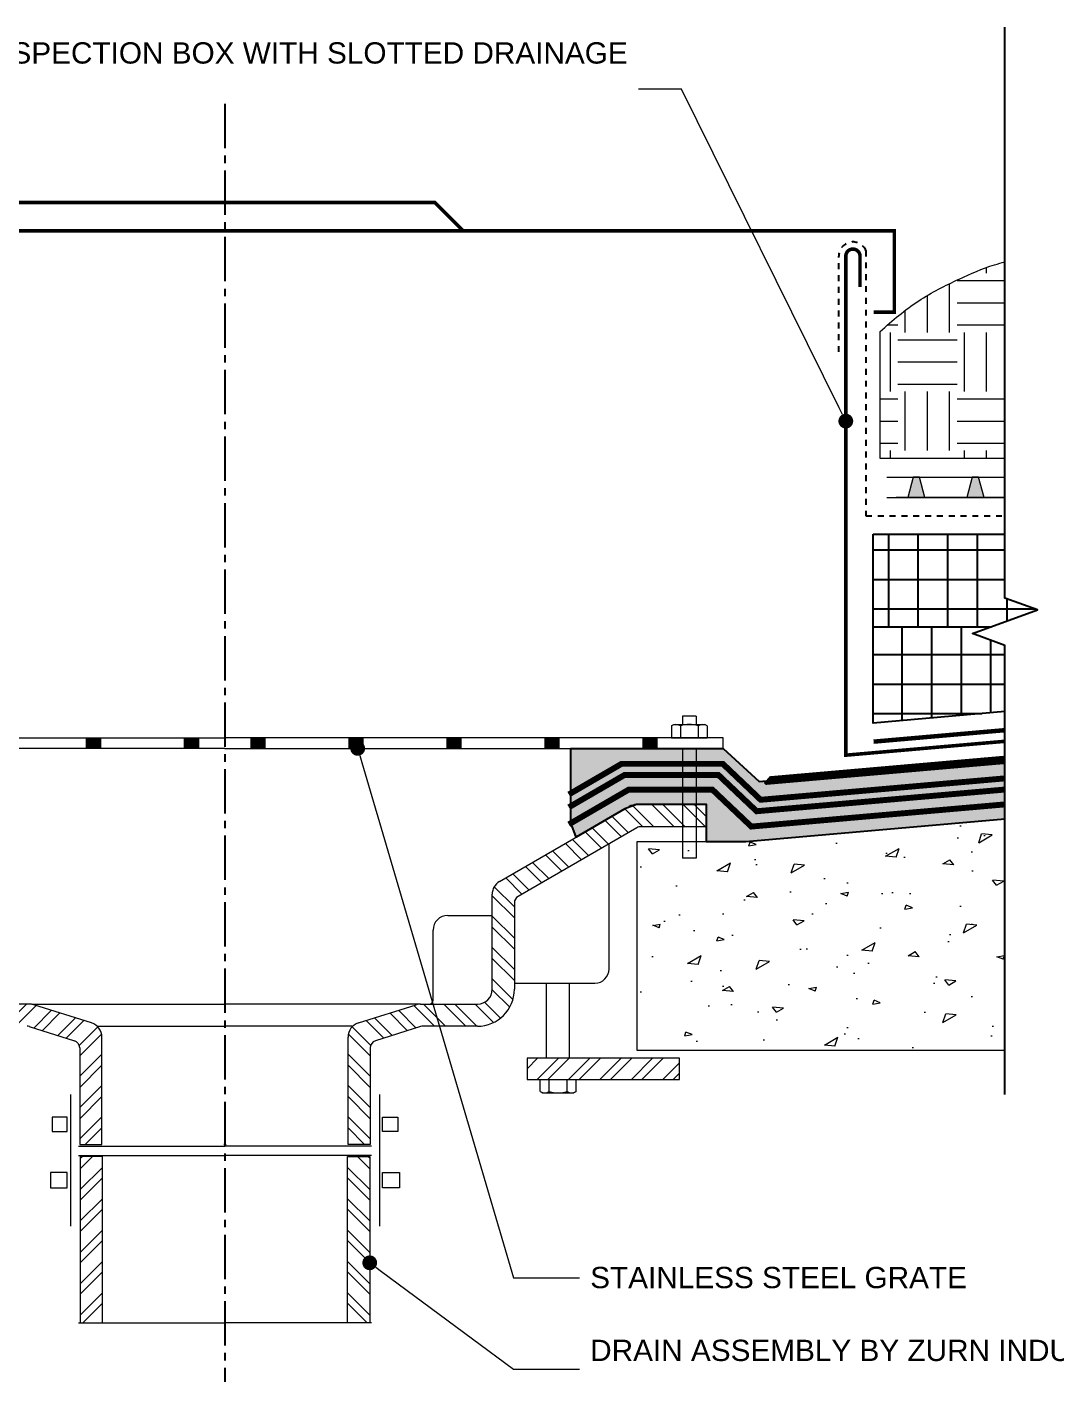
# Model space of a CAD drawing. Header units: inches. Extents: x 413.3 to 509.9, y 60.3 to 83.2.
# Drawn here: x 450.92 to 468.32, y 60.33 to 83.24 of the extents above; entities that cross this region are included whole.
import ezdxf
from ezdxf import colors
from ezdxf.entities.mleader import LeaderData, LeaderLine
from ezdxf.math import Vec2, Vec3

# ---------------------------------------------------------------- set-up
doc = ezdxf.new("R2010")
doc.units = ezdxf.units.IN
doc.header["$MEASUREMENT"] = 0
for name, pattern in [('CENTER2', [1.125, 0.75, -0.125, 0.125, -0.125]), ('Dash', [0.25, 0.125, -0.125]), ('Dashed - Dense', [0.8, 0.5, -0.3])]:
    doc.linetypes.add(name, pattern=pattern)
doc.layers.get('Defpoints').update_dxf_attribs({"color": 103})
for name, color, linetype, lineweight in [('A-DETAIL', 7, 'Continuous', 9), ('BP Drainage Mat', 191, 'Continuous', 0), ('BP Others', 190, 'Continuous', 0), ('BP Primer', 2, 'Continuous', 0), ('BP Text', 20, 'Continuous', 0), ('RAM Black Pearl Sheet', 165, 'Continuous', 0)]:
    doc.layers.add(name, color=color, linetype=linetype, lineweight=lineweight)
doc.layers.add('BP Insulation Border', color=8, linetype='Continuous')
doc.layers.add('BP Insulation Foam', color=9, linetype='Continuous')
doc.layers.add('BP Metal', color=17, linetype='Continuous', true_color=0x803345)
doc.layers.add('Protection Course', color=99, linetype='Dashed - Dense', lineweight=0, true_color=0x216123)
doc.styles.get("Standard").update_dxf_attribs({"font": 'ARIALN.TTF'})
doc.linetypes.add('ZIGZAG', pattern='A,0.0001,-0.2,[131,ltypeshp.shx,S=0.2,R=0,X=-0.2,Y=0],-0.4,[131,ltypeshp.shx,S=0.2,R=180,X=0.2,Y=0],-0.2', length=0.8001)

# ---------------------------------------------------------------- blocks, each defined once
blk = doc.blocks.new('*X22')
at = {"color": 0}
for p, q in [((17.312, 11.856), (17.106, 12.062)), ((17.312, 12.032), (17.282, 12.062)), ((17.312, 11.502), (16.938, 11.877)), ((17.312, 11.325), (16.938, 11.7)), ((17.312, 10.972), (16.938, 11.347)), ((17.312, 10.795), (16.938, 11.17)), ((17.312, 10.441), (16.938, 10.816)), ((17.312, 10.265), (16.938, 10.64)), ((17.312, 9.911), (16.938, 10.286)), ((17.312, 9.734), (16.938, 10.109)), ((17.312, 9.381), (16.938, 9.756)), ((17.267, 9.25), (16.938, 9.579))]:
    blk.add_line(p, q, dxfattribs=at)
blk = doc.blocks.new('*X21')
at = {"color": 0}
for p, q in [((35.044, 11.812), (34.68, 12.176)), ((35.387, 11.812), (35.012, 12.188)), ((35.574, 11.812), (35.199, 12.188)), ((35.917, 11.812), (35.542, 12.188)), ((35.938, 11.98), (35.73, 12.188)), ((34.496, 11.643), (34.221, 11.918)), ((34.614, 11.712), (34.34, 11.986)), ((34.857, 11.812), (34.557, 12.112)), ((34.16, 11.449), (33.885, 11.723)), ((34.278, 11.517), (34.004, 11.792)), ((33.824, 11.254), (33.549, 11.529)), ((33.943, 11.323), (33.668, 11.597)), ((33.488, 11.06), (33.214, 11.334)), ((33.607, 11.128), (33.332, 11.403)), ((32.935, 10.74), (32.661, 11.014)), ((33.152, 10.865), (32.878, 11.14)), ((33.271, 10.934), (32.996, 11.208)), ((32.688, 10.457), (32.348, 10.796)), ((32.816, 10.671), (32.542, 10.945)), ((32.688, 10.269), (32.312, 10.644)), ((32.688, 9.926), (32.312, 10.301)), ((32.688, 9.739), (32.312, 10.114)), ((32.688, 9.396), (32.312, 9.771)), ((32.688, 9.209), (32.312, 9.584)), ((32.663, 8.89), (32.312, 9.241)), ((32.608, 8.758), (32.312, 9.053)), ((31.337, 8.438), (30.986, 8.788)), ((31.525, 8.438), (31.15, 8.812)), ((31.868, 8.438), (31.493, 8.812)), ((32.055, 8.438), (31.68, 8.812)), ((32.335, 8.5), (32.023, 8.812)), ((32.45, 8.572), (32.181, 8.842)), ((30.479, 8.235), (30.18, 8.534)), ((30.622, 8.28), (30.323, 8.579)), ((30.882, 8.362), (30.583, 8.661)), ((31.025, 8.407), (30.726, 8.706)), ((30.25, 7.934), (29.88, 8.304)), ((30.258, 8.114), (29.944, 8.427)), ((30.25, 7.591), (29.875, 7.966)), ((30.25, 7.403), (29.875, 7.778)), ((30.25, 7.061), (29.875, 7.436)), ((30.25, 6.873), (29.875, 7.248)), ((30.25, 6.53), (29.875, 6.905)), ((30.155, 6.438), (29.875, 6.718))]:
    blk.add_line(p, q, dxfattribs=at)
blk = doc.blocks.new('*U27')
at = {"layer": 'BP Drainage Mat'}
h = blk.add_hatch(color=256, dxfattribs=at)
h.dxf.hatch_style = 1
h.paths.add_polyline_path([(0.5, 0.343), (0.553, 0.343), (0.645, 0), (0.5, 0), (0.355, 0), (0.447, 0.343)])
at = {"layer": 'BP Drainage Mat', "linetype": 'Continuous'}
for points in [[(1, 0.343), (0, 0.343)], [(1, 0), (0, 0)]]:
    blk.add_lwpolyline(points, dxfattribs=at)
blk.add_lwpolyline([(0.5, 0.343), (0.553, 0.343), (0.645, 0), (0.5, 0), (0.355, 0), (0.447, 0.343)], close=True, dxfattribs=at)
blk = doc.blocks.new('*U28')
at = {"layer": 'BP Drainage Mat', "color": 0, "linetype": 'ByBlock', "lineweight": -2, "transparency": 16777216}
for p in [(1663.856, 63.158), (1664.856, 63.158)]:
    blk.add_blockref('*U27', p, dxfattribs=at)
blk = doc.blocks.new('_Dot')
at = {"color": 0, "linetype": 'ByBlock', "lineweight": -2}
blk.add_line((-0.5, 0), (-1, 0), dxfattribs=at)
at = {"color": 0, "linetype": 'ByBlock', "const_width": 0.5}
blk.add_lwpolyline([(-0.25, 0, 1), (0.25, 0, 1)], format="xyb", close=True, dxfattribs=at)

msp = doc.modelspace()

# ---------------------------------------------------------------- hatches: boundary and pattern name
at = {"layer": 'A-DETAIL'}
for points in [[(452.169, 71.222), (451.929, 71.222), (451.929, 71.042), (452.169, 71.042)], [(453.826, 71.222), (453.586, 71.222), (453.586, 71.042), (453.826, 71.042)], [(454.71, 71.222), (454.95, 71.222), (454.95, 71.042), (454.71, 71.042)], [(456.367, 71.222), (456.607, 71.222), (456.607, 71.042), (456.367, 71.042)], [(458.025, 71.222), (458.265, 71.222), (458.265, 71.042), (458.025, 71.042)], [(459.682, 71.222), (459.922, 71.222), (459.922, 71.042), (459.682, 71.042)], [(461.339, 71.222), (461.579, 71.222), (461.579, 71.042), (461.339, 71.042)]]:
    msp.add_hatch(color=256, dxfattribs=at).paths.add_polyline_path(points)
h = msp.add_hatch(dxfattribs=at)
h.set_pattern_fill('ANSI32', color=256, style=0, double=1)
h.set_pattern_definition([(45, (452.616, 53.20554), (-0.265165, 0.265165), []), (45, (452.79276, 53.20554), (-0.265165, 0.265165), [])])
h.paths.add_polyline_path([(459.378, 65.802), (461.952, 65.802), (461.952, 65.442), (459.378, 65.442)])
at = {"layer": 'BP Insulation Foam'}
h = msp.add_hatch(dxfattribs=at)
h.set_pattern_fill('NET', color=256, scale=4)
h.set_pattern_definition([(0, (471.49276, 73.3994), (0, 0.5), []), (90, (471.49276, 73.3994), (-0.5, 3e-17), [])])
h.paths.add_polyline_path([(467.459, 74.663), (465.228, 74.663), (465.228, 73.1), (467.229, 73.1), (468.009, 73.384), (467.459, 73.584)])
h.paths.add_polyline_path([(475.474, 74.663), (469.181, 74.663), (469.181, 73.584), (469.73, 73.384), (468.95, 73.1), (475.474, 73.1)])
h = msp.add_hatch(dxfattribs=at)
h.set_pattern_fill('NET', color=256, scale=4)
h.set_pattern_definition([(0, (-1222.779, 72.1299), (0, 0.5), []), (90, (-1222.779, 72.1299), (-0.5, 3e-17), [])])
h.paths.add_polyline_path([(467.459, 72.784), (466.91, 72.984), (467.229, 73.1), (465.228, 73.1), (465.228, 71.469), (467.459, 71.664)])
h.paths.add_polyline_path([(475.474, 73.1), (468.95, 73.1), (468.631, 72.984), (469.181, 72.784), (469.181, 71.626), (470.382, 71.731), (473.763, 71.731), (474.013, 71.481), (475.474, 71.481)])
at = {"layer": 'BP Others'}
h = msp.add_hatch(dxfattribs=at)
h.set_pattern_fill('EARTH', color=256, scale=4, style=0, double=1)
h.set_pattern_definition([(0, (400.6466, 52.2018), (1, 1), [1, -1]), (0, (400.6466, 52.5768), (1, 1), [1, -1]), (0, (400.6466, 52.9518), (1, 1), [1, -1]), (90, (400.7716, 53.0768), (-1, 1), [1, -1]), (90, (401.1466, 53.0768), (-1, 1), [1, -1]), (90, (401.5216, 53.0768), (-1, 1), [1, -1])])
h.paths.add_polyline_path([(465.348, 75.944), (465.348, 78.093), (465.349, 78.094), (465.357, 78.101), (465.365, 78.108), (465.372, 78.114), (465.38, 78.121), (465.388, 78.128), (465.395, 78.135), (465.403, 78.141), (465.41, 78.148), (465.418, 78.155), (465.426, 78.162), (465.433, 78.168), (465.441, 78.175), (465.449, 78.182), (465.456, 78.189), (465.464, 78.195), (465.472, 78.202), (465.479, 78.209), (465.487, 78.215), (465.495, 78.222), (465.502, 78.229), (465.51, 78.235), (465.518, 78.242), (465.526, 78.249), (465.533, 78.255), (465.541, 78.262), (465.549, 78.268), (465.557, 78.275), (465.564, 78.282), (465.572, 78.288), (465.58, 78.295), (465.588, 78.301), (465.595, 78.308), (465.603, 78.314), (465.611, 78.321), (465.619, 78.327), (465.627, 78.334), (465.635, 78.34), (465.642, 78.347), (465.65, 78.353), (465.658, 78.36), (465.666, 78.366), (465.674, 78.372), (465.682, 78.379), (465.69, 78.385), (465.698, 78.391), (465.706, 78.398), (465.713, 78.404), (465.721, 78.41), (465.729, 78.417), (465.737, 78.423), (465.745, 78.429), (465.753, 78.435), (465.761, 78.442), (465.769, 78.448), (465.777, 78.454), (465.786, 78.46), (465.794, 78.466), (465.802, 78.472), (465.81, 78.478), (465.818, 78.484), (465.826, 78.491), (465.834, 78.497), (465.842, 78.503), (465.85, 78.509), (465.859, 78.515), (465.867, 78.52), (465.875, 78.526), (465.883, 78.532), (465.892, 78.538), (465.9, 78.544), (465.908, 78.55), (465.916, 78.556), (465.925, 78.561), (465.933, 78.567), (465.941, 78.573), (465.95, 78.579), (465.958, 78.584), (465.966, 78.59), (465.975, 78.596), (465.983, 78.601), (465.992, 78.607), (466, 78.612), (466.009, 78.618), (466.017, 78.624), (466.026, 78.629), (466.034, 78.634), (466.043, 78.64), (466.051, 78.645), (466.06, 78.651), (466.068, 78.656), (466.077, 78.661), (466.086, 78.667), (466.094, 78.672), (466.103, 78.677), (466.112, 78.683), (466.12, 78.688), (466.129, 78.693), (466.138, 78.698), (466.146, 78.703), (466.155, 78.708), (466.164, 78.714), (466.173, 78.719), (466.182, 78.724), (466.19, 78.729), (466.199, 78.734), (466.208, 78.739), (466.217, 78.744), (466.226, 78.749), (466.235, 78.754), (466.243, 78.759), (466.252, 78.764), (466.261, 78.768), (466.27, 78.773), (466.279, 78.778), (466.288, 78.783), (466.297, 78.788), (466.306, 78.793), (466.315, 78.797), (466.324, 78.802), (466.333, 78.807), (466.342, 78.812), (466.351, 78.816), (466.36, 78.821), (466.369, 78.826), (466.378, 78.83), (466.387, 78.835), (466.396, 78.84), (466.405, 78.844), (466.414, 78.849), (466.423, 78.854), (466.432, 78.858), (466.441, 78.863), (466.451, 78.867), (466.46, 78.872), (466.469, 78.876), (466.478, 78.881), (466.487, 78.885), (466.496, 78.89), (466.505, 78.894), (466.514, 78.899), (466.524, 78.903), (466.533, 78.908), (466.542, 78.912), (466.551, 78.917), (466.56, 78.921), (466.569, 78.925), (466.579, 78.93), (466.588, 78.934), (466.597, 78.939), (466.606, 78.943), (466.615, 78.947), (466.625, 78.952), (466.634, 78.956), (466.643, 78.96), (466.652, 78.965), (466.661, 78.969), (466.671, 78.973), (466.68, 78.978), (466.689, 78.982), (466.698, 78.986), (466.708, 78.99), (466.717, 78.995), (466.726, 78.999), (466.735, 79.003), (466.745, 79.007), (466.754, 79.012), (466.763, 79.016), (466.772, 79.02), (466.782, 79.024), (466.791, 79.029), (466.8, 79.033), (466.809, 79.037), (466.819, 79.041), (466.828, 79.045), (466.837, 79.049), (466.846, 79.053), (466.856, 79.058), (466.865, 79.062), (466.874, 79.066), (466.884, 79.07), (466.893, 79.074), (466.902, 79.078), (466.912, 79.082), (466.921, 79.086), (466.93, 79.09), (466.94, 79.094), (466.949, 79.098), (466.958, 79.102), (466.968, 79.105), (466.977, 79.109), (466.986, 79.113), (466.996, 79.117), (467.005, 79.121), (467.015, 79.125), (467.024, 79.128), (467.033, 79.132), (467.043, 79.136), (467.052, 79.14), (467.062, 79.143), (467.071, 79.147), (467.081, 79.151), (467.09, 79.154), (467.1, 79.158), (467.109, 79.161), (467.119, 79.165), (467.128, 79.168), (467.138, 79.172), (467.147, 79.175), (467.157, 79.179), (467.167, 79.182), (467.176, 79.186), (467.186, 79.189), (467.195, 79.192), (467.205, 79.196), (467.215, 79.199), (467.224, 79.202), (467.234, 79.205), (467.244, 79.208), (467.253, 79.212), (467.263, 79.215), (467.273, 79.218), (467.283, 79.221), (467.292, 79.224), (467.302, 79.227), (467.312, 79.23), (467.322, 79.233), (467.331, 79.236), (467.341, 79.238), (467.351, 79.241), (467.361, 79.244), (467.371, 79.247), (467.38, 79.25), (467.39, 79.253), (467.4, 79.255), (467.41, 79.258), (467.42, 79.261), (467.43, 79.264), (467.44, 79.267), (467.449, 79.269), (467.459, 79.272), (467.459, 75.944)])
h = msp.add_hatch(dxfattribs=at)
h.set_pattern_fill('CONCRETE', color=256, scale=3)
h.set_pattern_definition([(9.6028, (308.7941, 42.2107), (0.541903, 1.607184), [0.12861, -3.097972]), (157.953, (308.8993, 42.1681), (-0.541903, -1.607184), [0.11351, -2.734193]), (71.3671, (308.8993, 42.168), (-2.63947, 1.068933), [0.067605, -1.628478]), (9.6028, (309.8753, 41.948), (0.541903, 1.607184), [0.12861, -3.097972]), (157.953, (310.0021, 41.9694), (-0.541903, -1.607184), [0.11351, -2.734193]), (71.3671, (309.8753, 41.948), (-2.63947, 1.068933), [0.067605, -1.628478]), (29.9515, (311.2327, 42.2172), (-2.097564, 2.676116), [0.13778, -4.15939]), (128.0897, (311.2327, 42.217), (-3.72327, -2.14544), [0.10902, -3.29118]), (174.7908, (311.352, 42.286), (2.097564, -2.676116), [0.18741, -5.65757]), (29.9515, (308.7883, 43.4183), (-2.097564, 2.676116), [0.13778, -4.15939]), (128.0897, (308.7883, 43.4183), (-3.72327, -2.14544), [0.10902, -3.29118]), (174.7908, (308.9077, 43.487), (2.097564, -2.676116), [0.18741, -5.65757]), (29.9515, (311.7026, 43.8766), (-2.097564, 2.676116), [0.13778, -4.15939]), (128.0897, (311.7026, 43.8766), (-3.72327, -2.14544), [0.10902, -3.29118]), (174.7908, (311.822, 43.9454), (2.097564, -2.676116), [0.18741, -5.65757]), (29.9515, (310.3798, 42.699), (-2.097564, 2.676116), [0.13778, -4.15939]), (128.0897, (310.5664, 42.682), (-3.72327, -2.14544), [0.10902, -3.29118]), (174.7908, (310.5664, 42.6821), (2.097564, -2.676116), [0.18741, -5.65757]), (29.9515, (309.9747, 41.106), (-2.097564, 2.676116), [0.13778, -4.15939]), (128.0897, (310.1613, 41.089), (-3.72327, -2.14544), [0.10902, -3.29118]), (174.7908, (310.1613, 41.089), (2.097564, -2.676116), [0.18741, -5.65757]), (29.9515, (313.1126, 41.697), (-2.097564, 2.676116), [0.13778, -4.15939]), (128.0897, (313.299, 41.68), (-3.72327, -2.14544), [0.10902, -3.29118]), (174.7908, (313.2992, 41.68), (2.097564, -2.676116), [0.18741, -5.65757]), (29.9515, (312.328, 41.791), (1.62571, 4.82155), [0.26361, -8.33072]), (71.367, (312.5067, 41.7747), (-5.82084, 0.53068), [0.15607, -4.93218]), (174.7908, (312.5067, 41.7747), (-1.62571, -4.82155), [0.17928, -5.6657]), (29.9515, (309.383, 41.5664), (1.62571, 4.82155), [0.26361, -8.33072]), (71.367, (309.5615, 41.55), (-5.82084, 0.53068), [0.15607, -4.93218]), (174.7908, (309.5615, 41.55), (-1.62571, -4.82155), [0.17928, -5.6657]), (29.9515, (312.732, 43.3804), (1.62571, 4.82155), [0.26361, -8.33072]), (71.367, (312.9105, 43.364), (-5.82084, 0.53068), [0.15607, -4.93218]), (174.7908, (312.9105, 43.364), (-1.62571, -4.82155), [0.17928, -5.6657]), (29.9515, (309.878, 43.1334), (1.62571, 4.82155), [0.26361, -8.33072]), (71.367, (310.0564, 43.117), (-5.82084, 0.53068), [0.15607, -4.93218]), (174.7908, (310.0564, 43.117), (-1.62571, -4.82155), [0.17928, -5.6657]), (29.9515, (310.2845, 44.5408), (1.62571, 4.82155), [0.26361, -8.33072]), (71.367, (310.463, 44.5245), (-5.82084, 0.53068), [0.15607, -4.93218]), (174.7908, (310.463, 44.5245), (-1.62571, -4.82155), [0.17928, -5.6657]), (29.9515, (313.3215, 45.0074), (1.62571, 4.82155), [0.26361, -8.33072]), (71.367, (313.5, 44.991), (-5.82084, 0.53068), [0.15607, -4.93218]), (174.7908, (313.5, 44.991), (-1.62571, -4.82155), [0.17928, -5.6657]), (29.9515, (307.877, 41.0976), (1.62571, 4.82155), [0.26361, -8.33072]), (71.367, (307.877, 41.0976), (-5.82084, 0.53068), [0.15607, -4.93218]), (174.7908, (308.1054, 41.229), (-1.62571, -4.82155), [0.17928, -5.6657]), (29.9515, (308.2275, 42.6145), (1.62571, 4.82155), [0.26361, -8.33072]), (71.367, (308.2275, 42.6145), (-5.82084, 0.53068), [0.15607, -4.93218]), (174.7908, (308.456, 42.746), (-1.62571, -4.82155), [0.17928, -5.6657]), (29.9515, (308.4844, 44.1383), (1.62571, 4.82155), [0.26361, -8.33072]), (71.367, (308.4844, 44.1383), (-5.82084, 0.53068), [0.15607, -4.93218]), (174.7908, (308.713, 44.27), (-1.62571, -4.82155), [0.17928, -5.6657]), (29.9515, (310.5413, 41.4697), (1.62571, 4.82155), [0.26361, -8.33072]), (71.367, (310.541, 41.4697), (-5.82084, 0.53068), [0.15607, -4.93218]), (174.7908, (310.7697, 41.6013), (-1.62571, -4.82155), [0.17928, -5.6657]), (29.9515, (311.1328, 43.0967), (1.62571, 4.82155), [0.26361, -8.33072]), (71.367, (311.133, 43.0967), (-5.82084, 0.53068), [0.15607, -4.93218]), (174.7908, (311.361, 43.2283), (-1.62571, -4.82155), [0.17928, -5.6657]), (29.9515, (311.5817, 44.662), (1.62571, 4.82155), [0.26361, -8.33072]), (71.367, (311.582, 44.662), (-5.82084, 0.53068), [0.15607, -4.93218]), (174.7908, (311.81, 44.7935), (-1.62571, -4.82155), [0.17895, -5.66528]), (30, (310.7927, 40.9415), (-0.67868, 4.7105), [0, -2.625]), (45, (307.2927, 44.4415), (0.64009, 7.04096), [0, -1.75]), (60, (309.043, 41.6415), (-4.61817, 5.12975), [0, -0.875]), (15, (307.9927, 42.6915), (1.5544902, 0.9600444), [0, -1.4]), (75, (309.0427, 42.6915), (-1.080536, 1.376569), [0, -2.1]), (120, (310.7927, 43.3915), (-2.15149, 0.57649), [0, -1.75]), (90, (311.4927, 42.6915), (-2.1, 0.7), [0, -1.225])])
h.paths.add_polyline_path([(469.181, 69.995), (470.453, 70.106), (475.474, 70.106), (475.474, 65.941), (469.181, 65.941)])
h.paths.add_polyline_path([(461.234, 69.461), (463.078, 69.461), (467.459, 69.845), (467.459, 65.941), (461.234, 65.941)])
at = {"layer": 'BP Primer'}
h = msp.add_hatch(dxfattribs=at)
h.set_pattern_fill('WOOD6', color=6, scale=0.2, pattern_type=2)
h.set_pattern_definition([(216.8699, (-1222.698988, 36.329906), (0.5999999836, 0.40000002465), [0.1, -0.9]), (206.5651, (-1222.57899, 36.26991), (-0.1999998316, -0.200000262), [0.2236068, -0.2236068]), (198.4349, (-1222.57899, 36.169906), (-0.400000087, -0.1999996806), [0.1264912, -0.5059644])])
h.paths.add_polyline_path([(469.181, 70.999), (469.181, 69.995), (470.453, 70.106), (475.474, 70.106), (475.474, 70.856), (473.754, 70.856), (473.504, 71.106), (470.409, 71.106)])
h.paths.add_polyline_path([(467.459, 69.845), (467.459, 70.848), (463.3, 70.484), (462.694, 71.042), (460.119, 71.042), (460.119, 69.783), (460.206, 69.539), (461.032, 70.018), (461.229, 70.093), (462.412, 70.093), (462.412, 69.461), (463.078, 69.461)])

# ---------------------------------------------------------------- linework, layer by layer
at = {"linetype": 'CENTER2'}
msp.add_line((454.268, 81.942), (454.268, 60.328), dxfattribs=at)
at = {"linetype": 'Continuous'}
msp.add_lwpolyline([(467.459, 65.187), (467.459, 72.784), (466.91, 72.984), (468.009, 73.384), (467.459, 73.584), (467.459, 83.241)], dxfattribs=at)
at = {"linetype": 'Dash', "ltscale": 0.5}
msp.add_lwpolyline([(464.647, 77.746), (464.647, 79.367, -0.816117), (465.108, 79.461), (465.108, 74.975), (467.459, 74.975)], format="xyb", dxfattribs=at)
at = {"layer": 'A-DETAIL'}
for p, q in [((462.007, 71.586), (462.007, 71.447)), ((462.235, 71.586), (462.007, 71.586)), ((462.235, 71.586), (462.235, 71.447)), ((461.818, 71.424), (461.858, 71.447)), ((461.818, 71.424), (461.818, 71.222)), ((461.858, 71.447), (462.384, 71.447)), ((461.969, 71.423), (461.969, 71.222)), ((462.273, 71.423), (462.273, 71.222)), ((462.425, 71.424), (462.384, 71.447)), ((462.425, 71.424), (462.425, 71.222)), ((445.842, 71.222), (454.268, 71.222)), ((454.268, 71.042), (445.842, 71.042)), ((451.929, 71.042), (451.929, 71.222)), ((452.169, 71.042), (452.169, 71.222)), ((453.586, 71.042), (453.586, 71.222)), ((453.826, 71.042), (453.826, 71.222)), ((462.694, 71.222), (454.268, 71.222)), ((454.268, 71.042), (462.694, 71.042)), ((454.71, 71.042), (454.71, 71.222)), ((454.95, 71.042), (454.95, 71.222)), ((456.367, 71.042), (456.367, 71.222)), ((456.607, 71.042), (456.607, 71.222)), ((458.025, 71.042), (458.025, 71.222)), ((458.265, 71.042), (458.265, 71.222)), ((459.682, 71.042), (459.682, 71.222)), ((459.922, 71.042), (459.922, 71.222)), ((461.339, 71.042), (461.339, 71.222)), ((461.579, 71.042), (461.579, 71.222)), ((461.818, 71.222), (461.965, 71.222)), ((461.965, 71.222), (462.277, 71.222)), ((462.007, 71.042), (462.007, 69.184)), ((462.235, 71.042), (462.235, 69.184)), ((462.277, 71.222), (462.425, 71.222)), ((462.694, 71.042), (462.694, 71.222)), ((458.912, 68.79), (461.104, 70.059)), ((461.229, 70.093), (462.412, 70.093)), ((462.412, 70.093), (462.412, 69.718)), ((461.234, 69.701), (459.225, 68.538)), ((462.412, 69.718), (461.297, 69.718)), ((460.763, 67.312), (460.763, 69.428)), ((462.235, 69.184), (462.007, 69.184)), ((458.787, 66.968), (458.787, 68.574)), ((459.162, 68.43), (459.162, 66.968)), ((458.037, 68.218), (458.787, 68.218)), ((457.787, 66.781), (457.787, 67.968)), ((459.162, 67.072), (460.523, 67.072)), ((459.708, 65.802), (459.708, 67.072)), ((460.097, 65.802), (460.097, 67.072)), ((450.96, 66.718), (449.999, 66.718)), ((450.999, 66.718), (454.268, 66.718)), ((452.012, 66.398), (451.036, 66.706)), ((457.537, 66.718), (454.268, 66.718)), ((456.525, 66.398), (457.501, 66.706)), ((457.576, 66.718), (458.537, 66.718)), ((450.959, 66.337), (451.724, 66.096)), ((452.124, 66.343), (454.268, 66.343)), ((456.412, 66.343), (454.268, 66.343)), ((457.577, 66.337), (456.812, 66.096)), ((458.537, 66.343), (457.614, 66.343)), ((452.186, 64.343), (452.186, 66.16)), ((456.35, 64.343), (456.35, 66.16)), ((451.811, 65.977), (451.811, 64.343)), ((456.725, 65.977), (456.725, 64.343)), ((461.952, 65.802), (459.378, 65.802)), ((459.378, 65.802), (459.378, 65.442)), ((461.952, 65.442), (461.952, 65.802)), ((459.378, 65.442), (461.952, 65.442)), ((459.599, 65.24), (459.599, 65.442)), ((459.599, 65.442), (459.747, 65.442)), ((459.747, 65.442), (460.059, 65.442)), ((459.751, 65.24), (459.751, 65.442)), ((460.054, 65.24), (460.054, 65.442)), ((460.059, 65.442), (460.206, 65.442)), ((460.206, 65.24), (460.206, 65.442)), ((451.656, 65.186), (451.656, 62.959)), ((456.88, 65.186), (456.88, 62.959)), ((459.599, 65.24), (459.64, 65.216)), ((459.64, 65.216), (460.165, 65.216)), ((460.206, 65.24), (460.165, 65.216)), ((451.602, 64.805), (451.345, 64.805)), ((451.345, 64.805), (451.345, 64.561)), ((451.602, 64.561), (451.602, 64.805)), ((456.934, 64.805), (457.192, 64.805)), ((456.934, 64.561), (456.934, 64.805)), ((457.192, 64.805), (457.192, 64.561)), ((451.345, 64.561), (451.602, 64.561)), ((457.192, 64.561), (456.934, 64.561)), ((451.789, 64.312), (454.268, 64.312)), ((451.811, 64.343), (452.186, 64.343)), ((454.268, 64.343), (454.249, 64.343)), ((454.268, 64.343), (454.249, 64.343)), ((454.268, 64.343), (454.287, 64.343)), ((454.268, 64.343), (454.287, 64.343)), ((456.747, 64.312), (454.268, 64.312)), ((456.725, 64.343), (456.35, 64.343)), ((451.789, 64.156), (454.268, 64.156)), ((452.195, 64.14), (451.82, 64.14)), ((451.82, 64.14), (451.82, 61.328)), ((452.195, 61.328), (452.195, 64.14)), ((456.747, 64.156), (454.268, 64.156)), ((456.341, 61.328), (456.341, 64.14)), ((456.341, 64.14), (456.716, 64.14)), ((456.716, 64.14), (456.716, 61.328)), ((451.602, 63.869), (451.317, 63.869)), ((451.317, 63.869), (451.317, 63.611)), ((451.602, 63.611), (451.602, 63.869)), ((456.934, 63.869), (457.219, 63.869)), ((456.934, 63.611), (456.934, 63.869)), ((457.219, 63.869), (457.219, 63.611)), ((451.317, 63.611), (451.602, 63.611)), ((457.219, 63.611), (456.934, 63.611)), ((451.789, 61.328), (454.268, 61.328)), ((456.747, 61.328), (454.268, 61.328))]:
    msp.add_line(p, q, dxfattribs=at)
for centre, radius, start, end in [((461.893, 71.316), 0.131, 54.7356, 125.2644), ((462.121, 70.958), 0.489, 71.9403, 108.0597), ((462.349, 71.316), 0.131, 54.7356, 125.2644), ((461.229, 69.843), 0.25, 90, 120.0686), ((461.297, 69.593), 0.125, 90, 120.0686), ((459.037, 68.574), 0.25, 120.0686, 180), ((459.287, 68.43), 0.125, 120.0686, 180), ((458.037, 67.968), 0.25, 90, 180), ((460.523, 67.312), 0.24, 270, 0), ((458.537, 66.968), 0.25, 270, 0), ((458.537, 66.968), 0.625, 270, 0), ((450.96, 66.468), 0.25, 72.4744, 90), ((457.576, 66.468), 0.25, 90, 107.5256), ((457.722, 66.783), 0.0656, 271.6424, 358.0498), ((450.922, 66.218), 0.125, 72.4744, 90), ((451.936, 66.16), 0.25, 0, 72.4744), ((456.6, 66.16), 0.25, 107.5256, 180), ((457.614, 66.218), 0.125, 90, 107.5256), ((451.686, 65.977), 0.125, 0, 72.4744), ((456.85, 65.977), 0.125, 107.5256, 180), ((459.675, 65.348), 0.131, 234.7356, 305.2644), ((459.903, 65.706), 0.489, 251.9403, 288.0597), ((460.13, 65.348), 0.131, 234.7356, 305.2644)]:
    msp.add_arc(centre, radius, start, end, dxfattribs=at)
at = {"layer": 'BP Drainage Mat'}
msp.add_line((467.459, 75.288), (465.618, 75.288), dxfattribs=at)
at = {"layer": 'BP Insulation Border'}
msp.add_line((465.228, 73.1), (467.229, 73.1), dxfattribs=at)
for points in [[(465.228, 74.663), (467.459, 74.663)], [(467.459, 71.664), (465.228, 71.469), (465.228, 74.663)]]:
    msp.add_lwpolyline(points, dxfattribs=at)
at = {"layer": 'BP Metal', "const_width": 0.06}
msp.add_lwpolyline([(467.459, 71.162), (464.767, 70.927), (464.767, 79.367, -1), (465.007, 79.367), (465.007, 78.848)], format="xyb", dxfattribs=at)
at = {"layer": 'BP Others'}
for p, q in [((465.228, 74.663), (467.459, 74.663)), ((467.459, 69.845), (463.078, 69.461)), ((463.078, 69.461), (461.234, 69.461)), ((461.234, 69.461), (461.234, 65.941)), ((461.234, 65.941), (467.459, 65.941))]:
    msp.add_line(p, q, dxfattribs=at)
at = {"layer": 'BP Others', "const_width": 0.06}
for points in [[(454.268, 80.276), (450.721, 80.276), (450.241, 79.796)], [(454.268, 80.276), (457.815, 80.276), (458.295, 79.796)], [(465.237, 78.421), (465.588, 78.421), (465.588, 79.796), (442.948, 79.796), (442.948, 78.421), (443.299, 78.421)]]:
    msp.add_lwpolyline(points, dxfattribs=at)
at = {"layer": 'BP Others'}
for points in [[(465.348, 75.944), (465.348, 78.093)], [(467.459, 75.944), (465.348, 75.944)]]:
    msp.add_lwpolyline(points, dxfattribs=at)
msp.add_open_spline([(465.348, 78.093), (465.557, 78.279), (465.966, 78.629), (466.642, 78.966), (467.131, 79.181), (467.399, 79.255), (467.459, 79.272)], degree=3, knots=[0.0401076, 0.0401076, 0.0401076, 0.0401076, 0.2490869, 0.4429572, 0.6033195, 0.649824, 0.649824, 0.649824, 0.649824], dxfattribs=at)
at = {"layer": 'Defpoints'}
for points in [[(460.206, 69.539), (460.119, 69.783), (460.119, 71.042), (462.694, 71.042), (463.3, 70.484), (467.459, 70.848)], [(467.459, 69.845), (463.078, 69.461), (462.412, 69.461), (462.412, 70.093), (461.229, 70.093), (461.032, 70.018), (460.206, 69.539)]]:
    msp.add_lwpolyline(points, dxfattribs=at)
at = {"layer": 'Protection Course', "linetype": 'ZIGZAG', "ltscale": 0.1, "const_width": 0.075}
msp.add_lwpolyline([(467.443, 71.349), (465.237, 71.156)], dxfattribs=at)
at = {"layer": 'Protection Course', "linetype": 'Continuous', "ltscale": 0.2, "const_width": 0.141}
msp.add_lwpolyline([(467.459, 70.848), (463.44, 70.497), (463.426, 70.51)], dxfattribs=at)
at = {"layer": 'RAM Black Pearl Sheet', "const_width": 0.1}
for points in [[(467.459, 70.535), (463.327, 70.173), (462.687, 70.781), (460.975, 70.781), (460.083, 70.263)], [(467.459, 70.346), (463.259, 69.979), (462.612, 70.593), (461.026, 70.593), (460.083, 70.046)], [(467.459, 70.095), (463.169, 69.72), (462.512, 70.343), (461.093, 70.343), (460.083, 69.757)]]:
    msp.add_lwpolyline(points, dxfattribs=at)

# ---------------------------------------------------------------- block references
at = {"layer": 'A-DETAIL', "xscale": -1}
for name, p in [('*X21', (482.061, 57.906)), ('*X22', (469.133, 52.078))]:
    msp.add_blockref(name, p, dxfattribs=at)
at = {"layer": 'A-DETAIL'}
for name, p in [('*X21', (426.475, 57.906)), ('*X22', (439.403, 52.078))]:
    msp.add_blockref(name, p, dxfattribs=at)
at = {"layer": 'BP Drainage Mat', "xscale": -1}
msp.add_blockref('*U28', (2131.315, 12.13), dxfattribs=at)

# ---------------------------------------------------------------- leaders
at = {"layer": 'BP Text'}
ml = msp.add_multileader_mtext('Standard', dxfattribs=at)
ml.set_content('\\A1;{\\fArial|b0|i0|c0|p34;18"x18" STAINLESS STEEL DRAIN INSPECTION BOX WITH SLOTTED DRAINAGE}', color=256)
ml.set_leader_properties(color=256, lineweight=0)
ml.set_arrow_properties(name='DOT')
ml.build(insert=Vec2(0, 0))
ml.multileader.update_dxf_attribs({"text_left_attachment_type": 2, "text_right_attachment_type": 2, "dogleg_length": 0.36, "arrow_head_size": 0.25, "scale": 4})
ctx = ml.context
ctx.base_point, ctx.scale, ctx.char_height, ctx.arrow_head_size, ctx.landing_gap_size, ctx.plane_origin = Vec3(454.422, 82.191), 4, 0.36, 0.25, 0.18, Vec3(515.135, 81.834)
ctx.left_attachment, ctx.right_attachment, ctx.text_align_type = 2, 2, 2
notes = []
notes.append((ctx, [(0, (1, 1, 0), (461.99, 82.191), (-1, 0), 0.731, [(1, [(464.767, 76.577)], 0, [])])]))
ctx.mtext.insert, ctx.mtext.width, ctx.mtext.alignment, ctx.mtext.flow_direction = Vec3(461.079, 82.984), 6.75953, 3, 5
ml = msp.add_multileader_mtext('Standard', dxfattribs=at)
ml.set_content('\\A1;{\\fArial|b0|i0|c0|p34;STAINLESS STEEL GRATE}', color=256)
ml.set_leader_properties(color=256, lineweight=0)
ml.set_arrow_properties(name='DOT')
ml.build(insert=Vec2(0, 0))
ml.multileader.update_dxf_attribs({"text_left_attachment_type": 2, "text_right_attachment_type": 2, "dogleg_length": 0.36, "arrow_head_size": 0.25, "scale": 4})
ctx = ml.context
ctx.base_point, ctx.scale, ctx.char_height, ctx.arrow_head_size, ctx.landing_gap_size, ctx.plane_origin = Vec3(460.264, 62.087), 4, 0.36, 0.25, 0.18, Vec3(501.622, 59.417)
ctx.left_attachment, ctx.right_attachment = 2, 2
notes.append((ctx, [(1, (1, 1, 0), (459.148, 62.087), (1, 0), 1.116, [(1, [(456.512, 71.042)], 0, [])])]))
ctx.mtext.insert, ctx.mtext.width, ctx.mtext.flow_direction = Vec3(460.444, 62.273), 8.51843, 5
ml = msp.add_multileader_mtext('Standard', dxfattribs=at)
ml.set_content('\\A1;{\\fArial|b0|i0|c0|p34;DRAIN ASSEMBLY BY ZURN INDUSTRIES, J.R. SMITH OR APPROVED EQUAL}', color=256)
ml.set_leader_properties(color=256, lineweight=0)
ml.set_arrow_properties(name='DOT')
ml.build(insert=Vec2(0, 0))
ml.multileader.update_dxf_attribs({"text_left_attachment_type": 2, "text_right_attachment_type": 2, "dogleg_length": 0.36, "arrow_head_size": 0.25, "scale": 4})
ctx = ml.context
ctx.base_point, ctx.scale, ctx.char_height, ctx.arrow_head_size, ctx.landing_gap_size, ctx.plane_origin = Vec3(460.264, 60.541), 4, 0.36, 0.25, 0.18, Vec3(504.396, 57.875)
ctx.left_attachment, ctx.right_attachment = 2, 2
notes.append((ctx, [(1, (1, 1, 0), (459.148, 60.541), (1, 0), 1.116, [(1, [(456.716, 62.342)], 0, [])])]))
ctx.mtext.insert, ctx.mtext.width, ctx.mtext.flow_direction = Vec3(460.444, 61.041), 11.05832, 5
for ctx, leaders in notes:
    for number, flags, end, landing, length, lines in leaders:
        leader = LeaderData()
        leader.index, (leader.has_last_leader_line, leader.has_dogleg_vector, leader.attachment_direction) = number, flags
        leader.last_leader_point, leader.dogleg_vector, leader.dogleg_length = Vec3(end), Vec3(landing), length
        for number, points, colour, breaks in lines:
            line = LeaderLine()
            line.index, line.vertices, line.color, line.breaks = number, Vec3.list(points), colors.encode_raw_color(colour), breaks
            leader.lines.append(line)
        ctx.leaders.append(leader)

doc.saveas('drawing.dxf')
